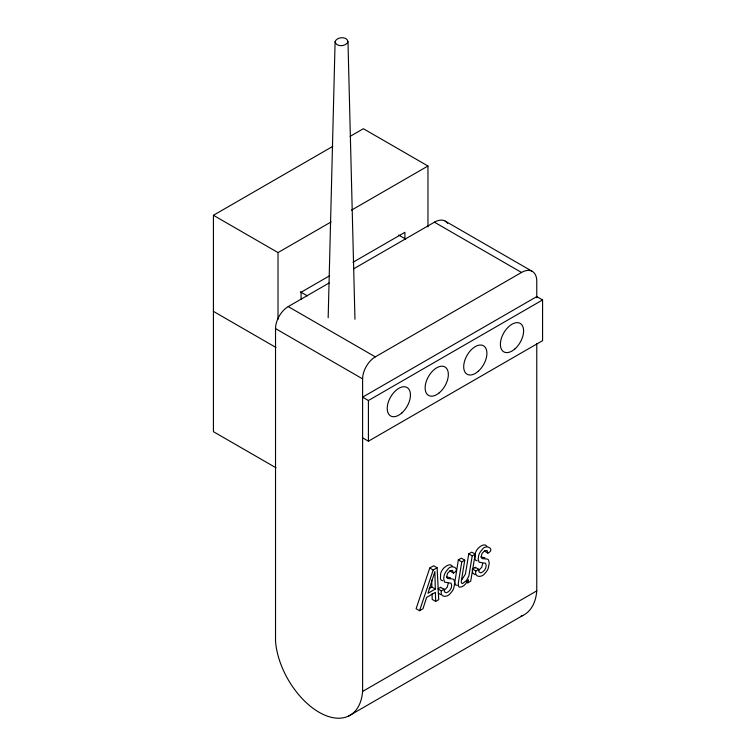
<?xml version="1.0" encoding="UTF-8"?>
<svg xmlns="http://www.w3.org/2000/svg" width="756" height="756" viewBox="0 0 756 756"><rect width="100%" height="100%" fill="white"/><g stroke="black" fill="none" stroke-linecap="round" stroke-linejoin="round"><path stroke-width="1.13" d="M328.17 317.766L335.097 41.693C336.779 36.723 346.995 36.061 347.977 41.684L354.961 319.259M440.776 587.639L444.235 589.226L444.424 591.75L446.229 592.808C450.047 591.731 452.872 586.921 451.115 583.207L444.613 582.158L443.668 578.973L444.093 575.656A7.825 4.517 -60 0 1 447.41 569.892C451.039 563.078 461.415 569.155 453.383 573.067L449.933 570.95M475.25 568.125L475.288 567.312L478.737 569.306L478.926 571.829L480.731 572.887C484.549 571.81 487.374 567 485.617 563.286L479.115 562.237L478.17 559.062L478.595 555.736A7.825 4.517 -60 0 1 481.912 549.971C485.541 543.158 495.917 549.234 487.885 553.156L484.435 551.029M444.235 589.226L441.362 590.89C439.538 597.599 447.59 597.75 450.567 593.139A8.949 5.169 -60 0 0 453.685 588.433L454.781 582.961L453.95 579.739L452.844 579.02L447.476 578.472L446.654 576.819L447.561 573.332L450.018 570.808L452.532 570.393L453.383 573.067M475.288 567.312L472.405 568.975L472.358 569.939L472.765 573.067L474.966 574.636M478.737 569.306L475.855 570.969C474.04 577.678 482.092 577.83 485.059 573.218A8.949 5.169 -60 0 0 488.187 568.521L489.283 563.05L488.452 559.818L487.346 559.109L481.978 558.552L481.156 556.907L482.063 553.42L484.52 550.888L487.034 550.472L487.885 553.156M448.232 583.386L447.183 587.289L444.377 590.152M482.734 563.466L481.676 567.369L478.869 570.232M461.623 580.06L465.412 574.106L468.767 553.865L471.763 552.145L475.212 554.129L472.216 555.858L468.862 576.1L466.471 580.447L462.653 583.547L461.406 582.98L461.311 581.203L464.76 560.168L461.311 558.174L458.334 559.894L454.772 582.574L455.055 584.284L455.915 585.172L457.304 585.238M464.76 560.168L461.784 561.888L458.287 583.169L458.505 586.269L459.365 587.166C463.674 587.403 466.452 583.056 468.399 579.776L467.86 582.838L466.14 581.846M475.212 554.129L470.704 581.194L467.86 582.838M429.767 568.011L416.112 608.731L419.561 610.716L422.963 608.76L426.639 597.382L435.371 592.335L435.673 601.426L438.735 599.65L437.11 567.747L433.66 565.762L429.767 568.011L433.216 569.996L437.11 567.747M419.561 610.716L433.216 569.996M347.977 41.684C346.286 46.655 336.08 47.316 335.097 41.693M275.997 467.794L213.419 431.667L213.419 215.29L332.772 146.38M350.113 136.373L363.371 128.718L427.962 166.008L427.962 226.942M213.419 215.29L278.019 252.58L331.062 221.962M351.464 210.177L427.962 166.008M329.578 275.798L301.086 292.251L301.086 299.234M352.995 262.275L404.895 232.309L404.895 239.302M536.769 343.668L536.769 590.871L362.606 691.428A61.822 35.693 60 0 1 319.06 712.265A61.822 35.693 60 0 1 275.524 641.145L275.524 328.595A17.964 10.376 -60 0 1 288.225 306.596L329.125 282.99M353.657 268.815L434.426 222.188A21.584 12.455 -60 0 1 447.646 223.37M362.606 691.428L362.606 378.879A17.964 10.376 -60 0 1 375.307 356.87L521.517 272.462A21.584 12.455 -60 0 1 536.769 281.27L536.769 297.751M542.581 299.952L536.769 296.598L362.606 397.155L368.408 400.51L542.581 299.952L542.581 340.654L368.408 441.202L362.606 437.847M429.106 588.65L431.856 587.062L435.305 589.056L427.972 593.29L434.88 571.574L435.305 589.056M440.795 587.232L437.913 588.896L441.362 590.89M348.563 716.074L522.736 615.516M480.996 556.983L485.002 557.824M446.494 576.904L450.51 577.745M440.464 594.556L438.263 592.987M477.206 560.839L475.666 560.253L474.957 559.024L475.146 553.742A7.825 4.517 -60 0 1 478.463 547.977C480.476 546.134 484.605 543.11 486.788 546.134M442.714 580.759L441.173 580.173L440.455 578.945L440.644 573.662A7.825 4.517 -60 0 1 443.961 567.898C445.974 566.055 450.103 563.022 452.286 566.055M445.218 221.121L532.3 271.395M434.426 222.188L521.517 272.462M398.639 235.04L405.651 239.085M300.321 291.807L307.323 295.851M288.225 306.596L375.307 356.87M275.524 328.595L362.606 378.879M213.419 311.377L275.997 347.505M468.767 553.865L472.216 555.858M458.334 559.894L461.784 561.888M472.405 568.975L475.855 570.969M435.673 601.426L432.224 599.432L432.035 593.753M431.685 580.069L431.856 587.062M368.408 400.51L368.408 441.202M278.019 252.58L278.019 319.372M536.769 590.871A61.822 35.693 60 0 1 520.695 616.367M401.842 412.937A16.424 9.478 -60 0 0 407.049 387.497A16.424 9.478 -60 0 0 387.62 404.725A16.424 9.478 -60 0 0 401.842 412.937M438.867 393.139A16.424 9.478 -60 0 0 445.567 367.378A16.424 9.478 -60 0 0 425.798 383.037A16.424 9.478 -60 0 0 438.867 393.139M478.312 371.224A16.424 9.478 -60 0 0 483.509 345.785A16.424 9.478 -60 0 0 464.089 363.012A16.424 9.478 -60 0 0 478.312 371.224M514.997 348.837A16.424 9.478 -60 0 0 520.204 323.398A16.424 9.478 -60 0 0 500.784 340.625A16.424 9.478 -60 0 0 514.997 348.837"/></g></svg>
